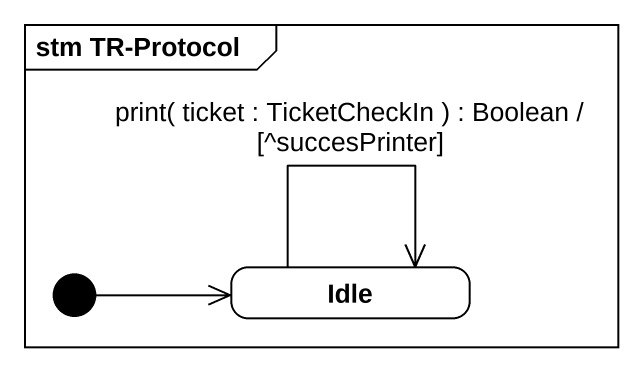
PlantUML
@startuml
mainframe stm TR-Protocol
hide empty description
state Idle
[*] -right-> Idle
Idle --> Idle : print( ticket : TicketCheckIn ) : Boolean / [^succesPrinter]
@enduml
